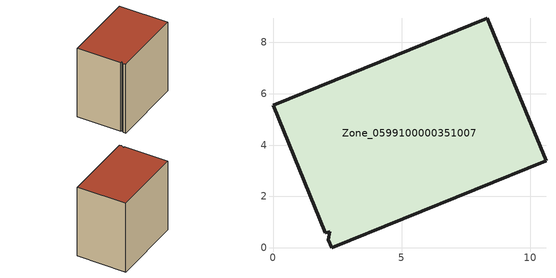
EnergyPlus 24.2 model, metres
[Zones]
Zone_0599100000351007
 floor ground (C_G): 2.15,0.31 2.21,0.62 2.04,0.59 0,5.55 8.33,8.94 10.62,3.39 2.28,0 z0
 wall outside (C_F): 8.33,8.94 0,5.55 2.04,0.59 2.21,0.62 2.15,0.31 2.28,0 10.62,3.39 8.33,8.94 z0:8.98
 roof outside (C_R): 2.21,0.62 2.15,0.31 2.28,0 10.62,3.39 8.33,8.94 0,5.55 2.04,0.59 z8.98
[BUILDING]
Pand.0599100000351007: North Axis=0; Terrain=City; Loads Convergence Tolerance Value=0.04; Temperature Convergence Tolerance Value=0.4; Solar Distribution=FullExterior; Maximum Number of Warmup Days=25; Minimum Number of Warmup Days=1
[Site:Location]
Rotterdam.The.Hague.AP_ZH_NLD Design_Conditions: Latitude=51.96; Longitude=4.45; Time Zone=1; Elevation=-4.5
[SITE:GROUNDTEMPERATURE:BUILDINGSURFACE]
18, 18, 18, 18, 18, 18, 18, 18, 18, 18, 18, 18
[MATERIAL] Thermal Absorptance=0.9; Solar Absorptance=0.7; Visible Absorptance=0.7
Name | Roughness | Thickness | Conductivity | Density | Specific Heat
G.TI.1992-2005 | MediumSmooth | 0.15 | 0.06 | 540 | 1210
F.TI.1992-2005 | Rough | 0.3 | 0.12 | 1920 | 840
R.TI.1992-2005 | MediumRough | 0.2 | 0.08 | 1500 | 1000
[CONSTRUCTION]
C_G: G.TI.1992-2005
C_F: F.TI.1992-2005
C_R: R.TI.1992-2005
[ZONE]
Zone_0599100000351007: Type=1; Multiplier=1; Ceiling Height=Autocalculate; Volume=Autocalculate; Floor Area=autocalculate; Part of Total Floor Area=Yes
[ZONEINFILTRATION:DESIGNFLOWRATE]
Infil_Zone_0599100000351007: Zone or ZoneList or Space or SpaceList=Zone_0599100000351007; Schedule=AlwaysOn; Design Flow Rate Calculation Method=Flow/Area; Flow Rate per Floor Area=0.0015; Constant Term Coefficient=1; Temperature Term Coefficient=0; Velocity Term Coefficient=0; Velocity Squared Term Coefficient=0
[HVACTEMPLATE:ZONE:IDEALLOADSAIRSYSTEM]
Zone_0599100000351007: Maximum Heating Supply Air Temperature=50; Minimum Cooling Supply Air Temperature=13; Maximum Heating Supply Air Humidity Ratio=0.0156; Minimum Cooling Supply Air Humidity Ratio=0.0077; Heating Limit=NoLimit; Cooling Limit=NoLimit; Dehumidification Control Type=ConstantSensibleHeatRatio; Cooling Sensible Heat Ratio=0.7; Dehumidification Setpoint=60; Humidification Control Type=None; Humidification Setpoint=30; Outdoor Air Method=None; Outdoor Air Flow Rate per Person=0.00944; Outdoor Air Flow Rate per Zone Floor Area=0; Outdoor Air Flow Rate per Zone=0; Demand Controlled Ventilation Type=None; Outdoor Air Economizer Type=NoEconomizer; Heat Recovery Type=None; Sensible Heat Recovery Effectiveness=0.7; Latent Heat Recovery Effectiveness=0.65
[ZONECONTROL:THERMOSTAT]
ThermostatControl_Zone_0599100000351007: Zone or ZoneList=Zone_0599100000351007; Control Type Schedule=DualSetpointControlType; Control 1=Thermostat_Zone_0599100000351007; Temperature Difference Between Cutout And Setpoint=0
[THERMOSTATSETPOINT:DUALSETPOINT]
Thermostat_Zone_0599100000351007: Heating Setpoint Temperature Schedule=HeatingSetpoint_Zone_0599100000351007; Cooling Setpoint Temperature Schedule=CoolingSetpoint_Zone_0599100000351007
[SCHEDULE:COMPACT]
HeatingSetpoint_Zone_0599100000351007: Through: 12/31, For: AllDays, Until: 24:00, 21
CoolingSetpoint_Zone_0599100000351007: Through: 12/31, For: AllDays, Until: 24:00, 24
DualSetpointControlType: Through: 12/31, For: AllDays, Until: 24:00, 4
AlwaysOn: Through: 12/31, For: AllDays, Until: 24:00, 1
